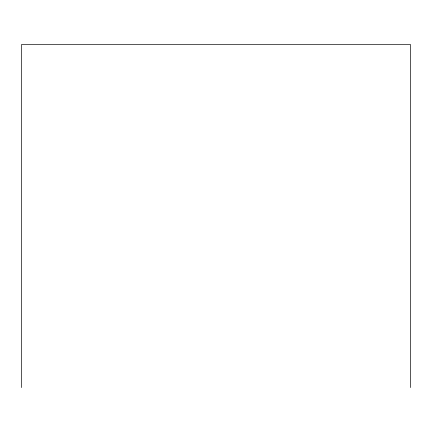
<?xml version="1.0" encoding="UTF-8"?>
<svg xmlns="http://www.w3.org/2000/svg" width="432" height="432" viewBox="0 0 432 432"><rect width="100%" height="100%" fill="white"/><g stroke="black" fill="none" stroke-linecap="round" stroke-linejoin="round"><path stroke-width="0.65" d="M410.4 387.563L410.4 44.437L21.6 44.437L21.6 387.563"/></g></svg>
